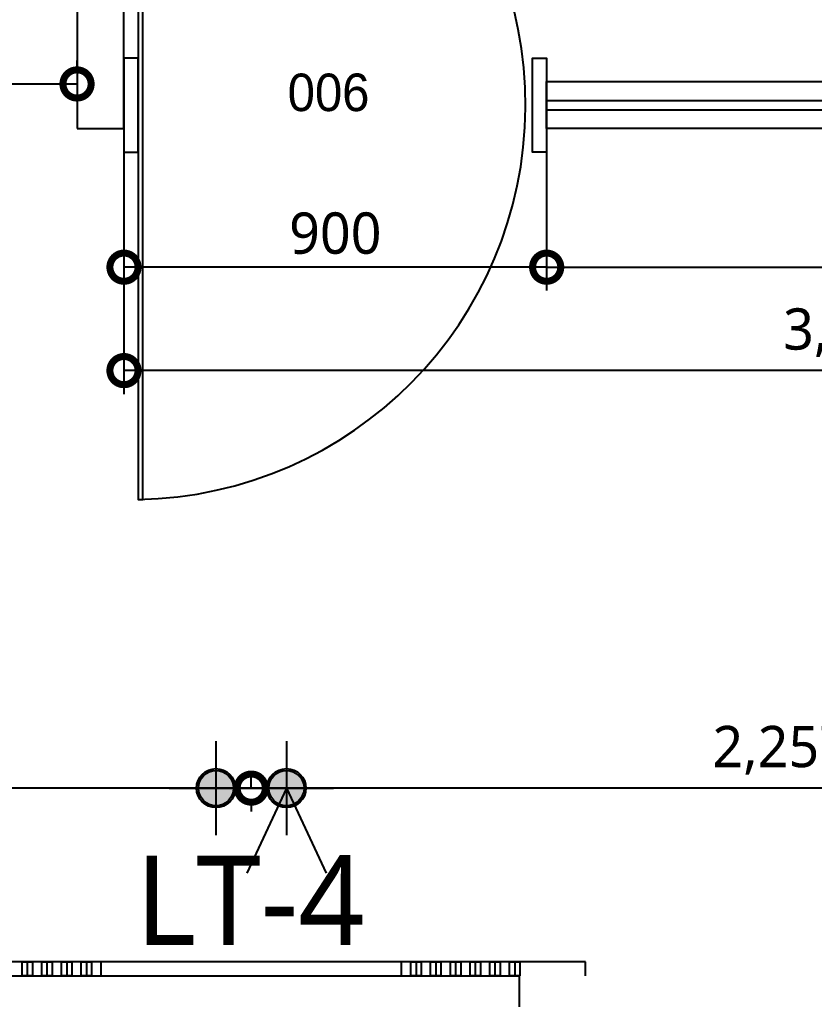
# Model space of a CAD drawing. Extents: x 11477420 to 23072185, y -28506554 to -14238804.
# Drawn here: x 11527674 to 11529366, y -14276649 to -14274562 of the extents above; entities that cross this region are included whole.
import ezdxf
from ezdxf.enums import TextEntityAlignment as Align

# ---------------------------------------------------------------- set-up
doc = ezdxf.new("R2010")
doc.units = 0
doc.header["$LTSCALE"] = 50
doc.header["$MEASUREMENT"] = 0
doc.layers.get('0').update_dxf_attribs({"linetype": 'CONTINUOUS'})
doc.layers.get('DEFPOINTS').update_dxf_attribs({"linetype": 'CONTINUOUS'})
for name, color, linetype in [('03-WAL NEW', 3, 'CONTINUOUS'), ('06-LIGHT', 4, 'CONTINUOUS'), ('07-DIM WAL', 5, 'CONTINUOUS'), ('1.천장.벽체선(내벽)', 3, 'CONTINUOUS'), ('2.글자선', 60, 'CONTINUOUS'), ('5.창호', 4, 'CONTINUOUS'), ('CO-DO-FR', 7, 'CONTINUOUS'), ('CO-DOOR', 8, 'CONTINUOUS'), ('FINISH', 6, 'CONTINUOUS')]:
    doc.layers.add(name, color=color, linetype=linetype)
doc.styles.add('DAWIN', font='NanumSquareR.ttf')
doc.styles.add('W-TEXT2', font='Dotum.ttf')
doc.styles.add('맑은 고딕', font='malgun.ttf')
doc.dimstyles.new('40', dxfattribs={"dimscale": 40, "dimtxt": 2.2, "dimasz": 3, "dimexe": 1.25, "dimexo": 0.625, "dimtad": 1, "dimdec": 0, "dimzin": 0, "dimdsep": 46, "dimlunit": 6, "dimtxsty": 'DAWIN', "dimblk1": 'DOTSMALL', "dimblk2": 'DOTSMALL', "dimsah": 1, "dimcen": 0.001, "dimclrd": 1, "dimclre": 1, "dimclrt": 3, "dimadec": 0, "dimazin": 0, "dimtfac": 1, "dimtdec": 0, "dimtix": 1, "dimtmove": 2, "dimatfit": 3, "dimldrblk": 'DOTSMALL', "dimfxl": 0, "dimtolj": 1, "dimtzin": 0, "dimarcsym": 0})

# ---------------------------------------------------------------- blocks, each defined once
blk = doc.blocks.new('flooor2')
at = {"layer": '03-WAL NEW', "color": 8}
for p, q in [((11527679.1, -14276599.4), (11527679.1, -14276569.4)), ((11527679.1, -14276569.4), (11527701.1, -14276569.4)), ((11527701.1, -14276569.4), (11527701.1, -14276599.4)), ((11527721.1, -14276599.4), (11527721.1, -14276569.4)), ((11527721.1, -14276569.4), (11527743.1, -14276569.4)), ((11527743.1, -14276569.4), (11527743.1, -14276599.4)), ((11527763.1, -14276599.4), (11527763.1, -14276569.4)), ((11527763.1, -14276569.4), (11527785.1, -14276569.4)), ((11527785.1, -14276569.4), (11527785.1, -14276599.4)), ((11527805.1, -14276599.4), (11527805.1, -14276569.4)), ((11527805.1, -14276569.4), (11527827.1, -14276569.4)), ((11527827.1, -14276569.4), (11527827.1, -14276599.4)), ((11528487.1, -14276569.4), (11527847.1, -14276569.4)), ((11527847.1, -14276569.4), (11527847.1, -14276599.4)), ((11528487.1, -14276599.4), (11528487.1, -14276569.4)), ((11528507.1, -14276599.4), (11528507.1, -14276569.4)), ((11528507.1, -14276569.4), (11528529.1, -14276569.4)), ((11528529.1, -14276569.4), (11528529.1, -14276599.4)), ((11528549.1, -14276599.4), (11528549.1, -14276569.4)), ((11528549.1, -14276569.4), (11528571.1, -14276569.4)), ((11528571.1, -14276569.4), (11528571.1, -14276599.4)), ((11528591.1, -14276599.4), (11528591.1, -14276569.4)), ((11528591.1, -14276569.4), (11528613.1, -14276569.4)), ((11528613.1, -14276569.4), (11528613.1, -14276599.4)), ((11528633.1, -14276599.4), (11528633.1, -14276569.4)), ((11528633.1, -14276569.4), (11528655.1, -14276569.4)), ((11528655.1, -14276569.4), (11528655.1, -14276599.4)), ((11528675.1, -14276599.4), (11528675.1, -14276569.4)), ((11528675.1, -14276569.4), (11528697.1, -14276569.4)), ((11528697.1, -14276569.4), (11528697.1, -14276599.4)), ((11528717.1, -14276599.4), (11528717.1, -14276569.4)), ((11528717.1, -14276569.4), (11528739.1, -14276569.4)), ((11528739.1, -14276569.4), (11528739.1, -14276599.4)), ((11527701.1, -14276599.4), (11527679.1, -14276599.4)), ((11527743.1, -14276599.4), (11527721.1, -14276599.4)), ((11527785.1, -14276599.4), (11527763.1, -14276599.4)), ((11527827.1, -14276599.4), (11527805.1, -14276599.4)), ((11527847.1, -14276599.4), (11528487.1, -14276599.4)), ((11528529.1, -14276599.4), (11528507.1, -14276599.4)), ((11528571.1, -14276599.4), (11528549.1, -14276599.4)), ((11528613.1, -14276599.4), (11528591.1, -14276599.4)), ((11528655.1, -14276599.4), (11528633.1, -14276599.4)), ((11528697.1, -14276599.4), (11528675.1, -14276599.4)), ((11528739.1, -14276599.4), (11528717.1, -14276599.4))]:
    blk.add_line(p, q, dxfattribs=at)
at = {"layer": '03-WAL NEW', "color": 8, "ltscale": 10}
for p, q in [((11527690.1, -14276569.4), (11527690.1, -14276599.4)), ((11527732.1, -14276569.4), (11527732.1, -14276599.4)), ((11527774.1, -14276569.4), (11527774.1, -14276599.4)), ((11527816.1, -14276569.4), (11527816.1, -14276599.4)), ((11528518.1, -14276569.4), (11528518.1, -14276599.4)), ((11528560.1, -14276569.4), (11528560.1, -14276599.4)), ((11528602.1, -14276569.4), (11528602.1, -14276599.4)), ((11528644.1, -14276569.4), (11528644.1, -14276599.4)), ((11528686.1, -14276569.4), (11528686.1, -14276599.4)), ((11528728.1, -14276569.4), (11528728.1, -14276599.4))]:
    blk.add_line(p, q, dxfattribs=at)
at = {"layer": '1.천장.벽체선(내벽)', "ltscale": 30}
for p in [(11522196.1, -14276599.4), (11528738.1, -14278949.4)]:
    blk.add_line(p, (11528738.1, -14276599.4), dxfattribs=at)
blk.add_lwpolyline([(11527796.1, -14274794.4), (11527896.1, -14274794.4), (11527896.1, -14272844.4), (11527796.1, -14272844.4)], close=True, dxfattribs=at)
at = {"layer": '5.창호', "color": 8, "ltscale": 30}
for p, q in [((11528796.1, -14274794.4), (11528796.1, -14274694.4)), ((11528796.1, -14274694.4), (11531116.1, -14274694.4)), ((11528796.1, -14274734.4), (11531116.1, -14274734.4)), ((11528796.1, -14274754.4), (11531116.1, -14274754.4)), ((11531116.1, -14274794.4), (11528796.1, -14274794.4))]:
    blk.add_line(p, q, dxfattribs=at)
at = {"layer": 'CO-DO-FR', "color": 8}
for points in [[(11527896.1, -14274844.4), (11527926.1, -14274844.4), (11527926.1, -14274644.4), (11527896.1, -14274644.4)], [(11528796.1, -14274844.4), (11528766.1, -14274844.4), (11528766.1, -14274644.4), (11528796.1, -14274644.4)]]:
    blk.add_lwpolyline(points, close=True, dxfattribs=at)
at = {"layer": 'CO-DOOR'}
blk.add_lwpolyline([(11527936.1, -14275584.4), (11527936.1, -14273904.4), (11527926.1, -14273904.4), (11527926.1, -14275584.4)], close=True, dxfattribs=at)
blk.add_arc((11527911.3, -14274744.8), 839.8, 271.0082, 88.3093, dxfattribs=at)
at = {"layer": 'FINISH', "color": 8, "ltscale": 10}
for p, q in [((11528878.7, -14276569.4), (11522058.6, -14276569.4)), ((11528878.7, -14276599.4), (11528878.7, -14276569.4))]:
    blk.add_line(p, q, dxfattribs=at)
at = {"layer": '2.글자선', "color": 8, "style": 'W-TEXT2'}
blk.add_text('900', height=80, rotation=180, dxfattribs=at).set_placement((11528331.8, -14274717.2), align=Align.MIDDLE_CENTER)
blk = doc.blocks.new('_DOTSMALL')
at = {"color": 0, "linetype": 'ByBlock', "const_width": 0.5}
blk.add_lwpolyline([(-0.0625, 0, 1), (0.0625, 0, 1)], format="xyb", close=True, dxfattribs=at)
blk = doc.blocks.new('*D224')
at = {"layer": '07-DIM WAL', "color": 1, "lineweight": -2, "ltscale": 30}
for p, q in [((11530424.1, -14276174.4), (11530424.1, -14276149.4)), ((11530424.1, -14276199.4), (11528167.1, -14276199.4)), ((11528167.1, -14276224.4), (11528167.1, -14276249.4))]:
    blk.add_line(p, q, dxfattribs=at)
at = {"layer": 'DEFPOINTS', "color": 0, "ltscale": 30}
for p in [(11528167.1, -14276199.4), (11528167.1, -14276199.4), (11530424.1, -14276199.4)]:
    blk.add_point(p, dxfattribs=at)
at = {"layer": '07-DIM WAL', "color": 1, "lineweight": -2, "ltscale": 30, "xscale": 120, "yscale": 120, "zscale": 120, "rotation": 180}
blk.add_blockref('_DOTSMALL', (11528167.1, -14276199.4), dxfattribs=at)
at = {"layer": '07-DIM WAL', "color": 1, "lineweight": -2, "ltscale": 30, "xscale": 120, "yscale": 120, "zscale": 120}
blk.add_blockref('_DOTSMALL', (11530424.1, -14276199.4), dxfattribs=at)
at = {"layer": '07-DIM WAL', "color": 3, "ltscale": 30, "insert": (11529295.6, -14276118.7), "char_height": 88, "attachment_point": 5, "style": 'DAWIN'}
blk.add_mtext('\\A1;2,257', dxfattribs=at)
blk = doc.blocks.new('*D225')
at = {"layer": '07-DIM WAL', "color": 1, "lineweight": -2, "ltscale": 30}
for p, q in [((11528167.1, -14276199.4), (11526367.1, -14276199.4)), ((11526367.1, -14276224.4), (11526367.1, -14276249.4)), ((11528167.1, -14276224.4), (11528167.1, -14276249.4))]:
    blk.add_line(p, q, dxfattribs=at)
at = {"layer": 'DEFPOINTS', "color": 0, "ltscale": 30}
for p in [(11526367.1, -14276199.4), (11526367.1, -14276199.4), (11528167.1, -14276199.4)]:
    blk.add_point(p, dxfattribs=at)
at = {"layer": '07-DIM WAL', "color": 1, "lineweight": -2, "ltscale": 30, "xscale": 120, "yscale": 120, "zscale": 120, "rotation": 180}
blk.add_blockref('_DOTSMALL', (11526367.1, -14276199.4), dxfattribs=at)
at = {"layer": '07-DIM WAL', "color": 1, "lineweight": -2, "ltscale": 30, "xscale": 120, "yscale": 120, "zscale": 120}
blk.add_blockref('_DOTSMALL', (11528167.1, -14276199.4), dxfattribs=at)
at = {"layer": '07-DIM WAL', "color": 3, "ltscale": 30, "insert": (11527267.1, -14276118.7), "char_height": 88, "attachment_point": 5, "style": 'DAWIN'}
blk.add_mtext('\\A1;1,800', dxfattribs=at)
blk = doc.blocks.new('HEY')
at = {"linetype": 'Continuous'}
h = blk.add_hatch(color=4, dxfattribs=at)
h.dxf.hatch_style = 1
edge = h.paths.add_edge_path()
edge.add_arc((66128.5, 14191.8), 37.5, 0, 360)
edge = h.paths.add_edge_path()
edge.add_arc((66128.5, 14041.8), 37.5, 0, 360)
at = {"color": 1, "linetype": 'Continuous'}
for p, q in [((66128.5, 14291.8), (66128.5, 14091.8)), ((66228.5, 14191.8), (66028.5, 14191.8)), ((66128.5, 14141.8), (66128.5, 13941.8)), ((66228.5, 14041.8), (66028.5, 14041.8))]:
    blk.add_line(p, q, dxfattribs=at)
blk.add_lwpolyline([(66128.5, 14191.8), (66128.5, 14041.8), (66128.5, 14116.8), (66151.2, 14116.8)], dxfattribs=at)
at = {"color": 4, "linetype": 'Continuous'}
for centre, radius in [((66128.5, 14191.8), 41.5), ((66128.5, 14191.8), 37.5), ((66128.5, 14041.8), 41.5), ((66128.5, 14041.8), 37.5)]:
    blk.add_circle(centre, radius, dxfattribs=at)
blk = doc.blocks.new('*D235')
at = {"layer": '07-DIM WAL', "color": 1, "lineweight": -2, "ltscale": 30}
for p, q in [((11526824.1, -14274674.4), (11526824.1, -14274649.4)), ((11527796.1, -14274674.4), (11527796.1, -14274649.4)), ((11526824.1, -14274699.4), (11527796.1, -14274699.4))]:
    blk.add_line(p, q, dxfattribs=at)
at = {"layer": 'DEFPOINTS', "color": 0, "ltscale": 30}
for p in [(11526824.1, -14274699.4), (11527796.1, -14274699.4), (11527796.1, -14274699.4)]:
    blk.add_point(p, dxfattribs=at)
at = {"layer": '07-DIM WAL', "color": 1, "lineweight": -2, "ltscale": 30, "xscale": 120, "yscale": 120, "zscale": 120, "rotation": 180}
blk.add_blockref('_DOTSMALL', (11526824.1, -14274699.4), dxfattribs=at)
at = {"layer": '07-DIM WAL', "color": 1, "lineweight": -2, "ltscale": 30, "xscale": 120, "yscale": 120, "zscale": 120}
blk.add_blockref('_DOTSMALL', (11527796.1, -14274699.4), dxfattribs=at)
at = {"layer": '07-DIM WAL', "color": 3, "ltscale": 30, "insert": (11527310.1, -14274627.4), "char_height": 88, "attachment_point": 5, "style": 'DAWIN'}
blk.add_mtext('\\A1;972', dxfattribs=at)
blk = doc.blocks.new('*D399')
at = {"layer": '07-DIM WAL', "color": 1, "lineweight": -2, "ltscale": 10}
for p, q in [((11527896.1, -14274819.4), (11527896.1, -14275360)), ((11530996.1, -14274819.4), (11530996.1, -14275360)), ((11530996.1, -14275310), (11527896.1, -14275310))]:
    blk.add_line(p, q, dxfattribs=at)
at = {"layer": 'DEFPOINTS', "color": 0, "ltscale": 10}
for p in [(11527896.1, -14274794.4), (11530996.1, -14274794.4), (11527896.1, -14275310)]:
    blk.add_point(p, dxfattribs=at)
at = {"layer": '07-DIM WAL', "color": 1, "lineweight": -2, "ltscale": 10, "xscale": 120, "yscale": 120, "zscale": 120, "rotation": 180}
blk.add_blockref('_DOTSMALL', (11527896.1, -14275310), dxfattribs=at)
at = {"layer": '07-DIM WAL', "color": 1, "lineweight": -2, "ltscale": 10, "xscale": 120, "yscale": 120, "zscale": 120}
blk.add_blockref('_DOTSMALL', (11530996.1, -14275310), dxfattribs=at)
at = {"layer": '07-DIM WAL', "color": 3, "ltscale": 10, "insert": (11529446.1, -14275229.3), "char_height": 88, "attachment_point": 5, "style": 'DAWIN'}
blk.add_mtext('\\A1;3,100', dxfattribs=at)
blk = doc.blocks.new('*D403')
at = {"layer": '07-DIM WAL', "color": 1, "lineweight": -2, "ltscale": 10}
for p, q in [((11528796.1, -14274819.4), (11528796.1, -14275139.7)), ((11530996.1, -14274819.4), (11530996.1, -14275139.7)), ((11528796.1, -14275089.7), (11530996.1, -14275089.7))]:
    blk.add_line(p, q, dxfattribs=at)
at = {"layer": 'DEFPOINTS', "color": 0, "ltscale": 10}
for p in [(11528796.1, -14274794.4), (11530996.1, -14274794.4), (11530996.1, -14275089.7)]:
    blk.add_point(p, dxfattribs=at)
at = {"layer": '07-DIM WAL', "color": 1, "lineweight": -2, "ltscale": 10, "xscale": 120, "yscale": 120, "zscale": 120, "rotation": 180}
blk.add_blockref('_DOTSMALL', (11528796.1, -14275089.7), dxfattribs=at)
at = {"layer": '07-DIM WAL', "color": 1, "lineweight": -2, "ltscale": 10, "xscale": 120, "yscale": 120, "zscale": 120}
blk.add_blockref('_DOTSMALL', (11530996.1, -14275089.7), dxfattribs=at)
at = {"layer": '07-DIM WAL', "color": 3, "ltscale": 10, "insert": (11529896.1, -14275009), "char_height": 88, "attachment_point": 5, "style": 'DAWIN'}
blk.add_mtext('\\A1;2,200', dxfattribs=at)
blk = doc.blocks.new('*D404')
at = {"layer": '07-DIM WAL', "color": 1, "lineweight": -2, "ltscale": 10}
for p, q in [((11527896.1, -14274769.4), (11527896.1, -14275139.7)), ((11528796.1, -14274819.4), (11528796.1, -14275139.7)), ((11528796.1, -14275089.7), (11527896.1, -14275089.7))]:
    blk.add_line(p, q, dxfattribs=at)
at = {"layer": 'DEFPOINTS', "color": 0, "ltscale": 10}
for p in [(11527896.1, -14274744.4), (11528796.1, -14274794.4), (11527896.1, -14275089.7)]:
    blk.add_point(p, dxfattribs=at)
at = {"layer": '07-DIM WAL', "color": 1, "lineweight": -2, "ltscale": 10, "xscale": 120, "yscale": 120, "zscale": 120, "rotation": 180}
blk.add_blockref('_DOTSMALL', (11527896.1, -14275089.7), dxfattribs=at)
at = {"layer": '07-DIM WAL', "color": 1, "lineweight": -2, "ltscale": 10, "xscale": 120, "yscale": 120, "zscale": 120}
blk.add_blockref('_DOTSMALL', (11528796.1, -14275089.7), dxfattribs=at)
at = {"layer": '07-DIM WAL', "color": 3, "ltscale": 10, "insert": (11528346.1, -14275017.7), "char_height": 88, "attachment_point": 5, "style": 'DAWIN'}
blk.add_mtext('\\A1;900', dxfattribs=at)

msp = doc.modelspace()

# ---------------------------------------------------------------- linework, layer by layer
at = {"layer": '06-LIGHT'}
for points in [[(11528242.1, -14276199.4), (11528157.5, -14276380.7)], [(11528242.1, -14276199.4), (11528326.6, -14276380.7)]]:
    msp.add_lwpolyline(points, dxfattribs=at)

# ---------------------------------------------------------------- block references
msp.add_blockref('flooor2', (0, 0))
at = {"layer": '06-LIGHT', "rotation": 90}
msp.add_blockref('HEY', (11542283.8, -14342327.9), dxfattribs=at)

# ---------------------------------------------------------------- texts
at = {"layer": '2.글자선', "color": 30, "style": '맑은 고딕'}
msp.add_text('LT-4', height=190.14, dxfattribs=at).set_placement((11527920, -14276343.2), align=Align.TOP_LEFT)

# ---------------------------------------------------------------- dimensions: what is measured, and where the dimension line sits
at = {"layer": '07-DIM WAL', "ltscale": 30}
for base, p1, p2, picture, middle in [((11527796.1, -14274699.4), (11526824.1, -14274699.4), (11527796.1, -14274699.4), '*D235', (11527310.1, -14274627.4)), ((11526367.1, -14276199.4), (11528167.1, -14276199.4), (11526367.1, -14276199.4), '*D225', (11527267.1, -14276118.7)), ((11528167.1, -14276199.4), (11530424.1, -14276199.4), (11528167.1, -14276199.4), '*D224', (11529295.6, -14276118.7))]:
    dim = msp.add_linear_dim(base=base, p1=p1, p2=p2, dimstyle='40', dxfattribs=at)
    dim.commit()
    dim.dimension.update_dxf_attribs({"geometry": picture, "text_midpoint": middle})
at = {"layer": '07-DIM WAL', "ltscale": 10}
for base, p1, p2, picture, middle in [((11527896.1, -14275089.7), (11528796.1, -14274794.4), (11527896.1, -14274744.4), '*D404', (11528346.1, -14275017.7)), ((11527896.1, -14275310), (11530996.1, -14274794.4), (11527896.1, -14274794.4), '*D399', (11529446.1, -14275229.3)), ((11530996.1, -14275089.7), (11528796.1, -14274794.4), (11530996.1, -14274794.4), '*D403', (11529896.1, -14275009))]:
    dim = msp.add_linear_dim(base=base, p1=p1, p2=p2, dimstyle='40', dxfattribs=at)
    dim.commit()
    dim.dimension.update_dxf_attribs({"geometry": picture, "text_midpoint": middle})

doc.saveas('drawing.dxf')
